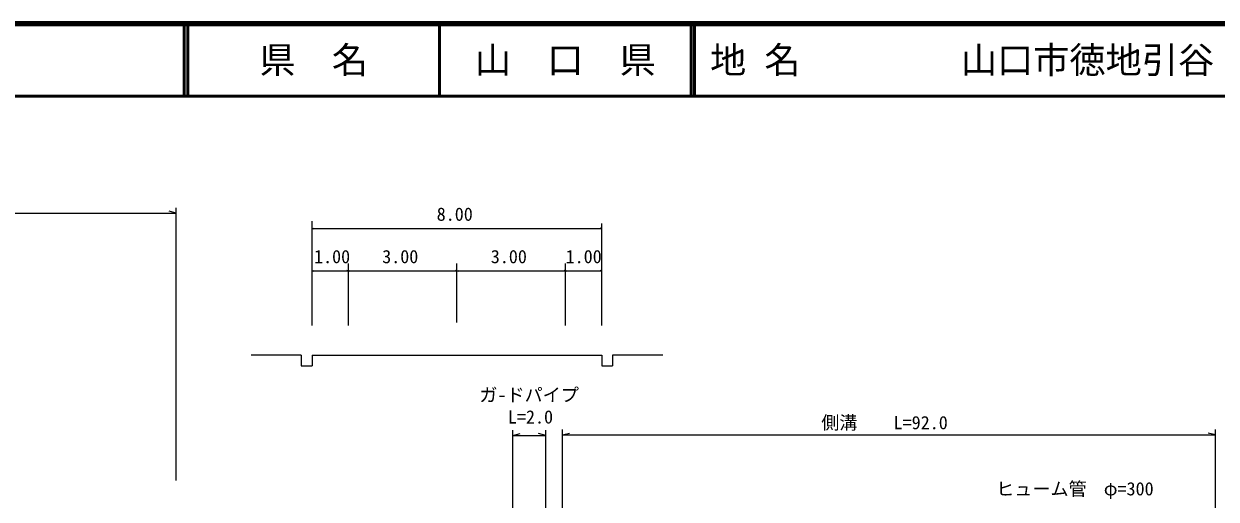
# Model space of a CAD drawing. Units: millimetres, scale not verified. Extents: x 40000 to 680000, y 20000 to 380000.
# Drawn here: x 275579 to 440295, y 314302 to 380000 of the extents above; entities that cross this region are included whole.
import ezdxf
from ezdxf.enums import TextEntityAlignment as Align

# ---------------------------------------------------------------- set-up
doc = ezdxf.new("R2010")
doc.units = ezdxf.units.MM
doc.header["$LTSCALE"] = 1000
for name, color, linetype, lineweight in [('M-BGD', 7, 'Continuous', 13), ('M-STR-HTXT', 7, 'Continuous', 13), ('M-STR-STRC', 7, 'Continuous', 13), ('M-TTL', 2, 'Continuous', 140), ('M-TTL-LINE', 7, 'Continuous', 50)]:
    doc.layers.add(name, color=color, linetype=linetype, lineweight=lineweight)
doc.layers.add('M-TTL-TXT', color=7, linetype='Continuous')
doc.styles.add('ＭＳ ゴシック', font='')
doc.styles.get('ＭＳ ゴシック').set_extended_font_data('MS Gothic')

msp = doc.modelspace()

# ---------------------------------------------------------------- linework, layer by layer
at = {"layer": 'M-BGD'}
for p, q in [((315413, 339309), (315413, 352729)), ((315413, 351729), (315613, 351779)), ((315413, 351729), (355413, 351729)), ((315413, 351729), (315613, 351679)), ((355413, 351729), (355213, 351779)), ((355413, 351729), (355213, 351679)), ((355413, 338994), (355413, 352414)), ((315413, 338309), (315413, 346865)), ((315413, 345865), (315613, 345915)), ((320413, 345865), (320213, 345915)), ((320413, 338309), (320413, 346865)), ((320413, 338727), (320413, 346865)), ((320413, 345865), (320613, 345915)), ((335413, 345865), (335213, 345915)), ((335413, 338727), (335413, 346865)), ((335413, 345865), (335613, 345915)), ((350413, 345865), (350213, 345915)), ((350413, 338309), (350413, 346865)), ((350413, 345865), (350613, 345915)), ((355413, 345865), (355213, 345915)), ((355413, 338309), (355413, 346865)), ((315413, 345865), (320413, 345865)), ((315413, 345865), (315613, 345815)), ((320413, 345865), (320213, 345815)), ((320413, 345865), (335413, 345865)), ((320413, 345865), (320613, 345815)), ((335413, 345865), (335213, 345815)), ((335413, 345865), (350413, 345865)), ((335413, 345865), (335613, 345815)), ((350413, 345865), (350213, 345815)), ((350413, 345865), (355413, 345865)), ((350413, 345865), (350613, 345815)), ((355413, 345865), (355213, 345815)), ((313913, 334213), (306993, 334213)), ((313913, 334213), (313913, 332713)), ((315413, 334213), (320413, 334213)), ((315413, 334213), (315413, 332713)), ((320413, 334213), (350413, 334213)), ((350413, 334213), (355413, 334213)), ((355413, 334213), (355413, 332713)), ((356913, 334213), (356913, 332713)), ((363833, 334213), (356913, 334213)), ((313913, 332713), (315413, 332713)), ((355413, 332713), (356913, 332713))]:
    msp.add_line(p, q, dxfattribs=at)
at = {"layer": 'M-STR-HTXT'}
for p, q in [((296633, 316891), (296633, 354589)), ((200417, 353852), (296633, 353852)), ((296633, 353852), (295633, 354102)), ((343127, 287120), (343127, 323860)), ((343127, 323123), (344127, 323373)), ((343127, 323123), (347676, 323123)), ((347676, 323123), (346676, 323373)), ((347676, 286881), (347676, 323860)), ((349971, 286872), (349971, 323928)), ((349971, 323191), (350971, 323441)), ((349971, 323191), (440199, 323191)), ((440199, 323191), (439199, 323441)), ((440199, 290226), (440199, 323928))]:
    msp.add_line(p, q, dxfattribs=at)
at = {"layer": 'M-TTL'}
msp.add_line((680000, 380000), (40000, 380000), dxfattribs=at)
at = {"layer": 'M-TTL-LINE'}
for p, q in [((297750, 380000), (297750, 370000)), ((298250, 380000), (298250, 370000)), ((333000, 380000), (333000, 370000)), ((367750, 380000), (367750, 370000)), ((368250, 380000), (368250, 370000)), ((40000, 370000), (680000, 370000))]:
    msp.add_line(p, q, dxfattribs=at)

# ---------------------------------------------------------------- texts
at = {"layer": 'M-BGD', "style": 'ＭＳ ゴシック'}
for s, p in [('8.00', (335109, 352229)), ('1.00', (318161, 346365)), ('3.00', (327578, 346365)), ('3.00', (342578, 346365)), ('1.00', (352917, 346365))]:
    msp.add_text(s, height=1833, dxfattribs=at).set_placement(p, align=Align.BOTTOM_CENTER)
at = {"layer": 'M-STR-HTXT', "style": 'ＭＳ ゴシック'}
for s, p in [('ガ-ドパイプ', (338506, 327249)), ('L=2.0', (342453, 324202)), ('側溝\u3000\u3000L=92.0', (385739, 323415))]:
    msp.add_text(s, height=1833, dxfattribs=at).set_placement(p, align=Align.BOTTOM_LEFT)
at = {"layer": 'M-STR-STRC', "style": 'ＭＳ ゴシック'}
for s, p in [('ヒューム管', (409905, 314261)), ('φ=300', (424774, 314273))]:
    msp.add_text(s, height=1833, dxfattribs=at).set_placement(p, align=Align.BOTTOM_LEFT)
at = {"layer": 'M-TTL-TXT', "style": 'ＭＳ ゴシック'}
for s, p in [('県\u3000名', (315625, 375000)), ('山\u3000口\u3000県', (350375, 375000))]:
    msp.add_text(s, height=3666, dxfattribs=at).set_placement(p, align=Align.MIDDLE_CENTER)
for s, p in [('地 名', (370380, 375000)), ('山口市徳地引谷', (405024, 375000))]:
    msp.add_text(s, height=3666, dxfattribs=at).set_placement(p, align=Align.MIDDLE_LEFT)

doc.saveas('drawing.dxf')
